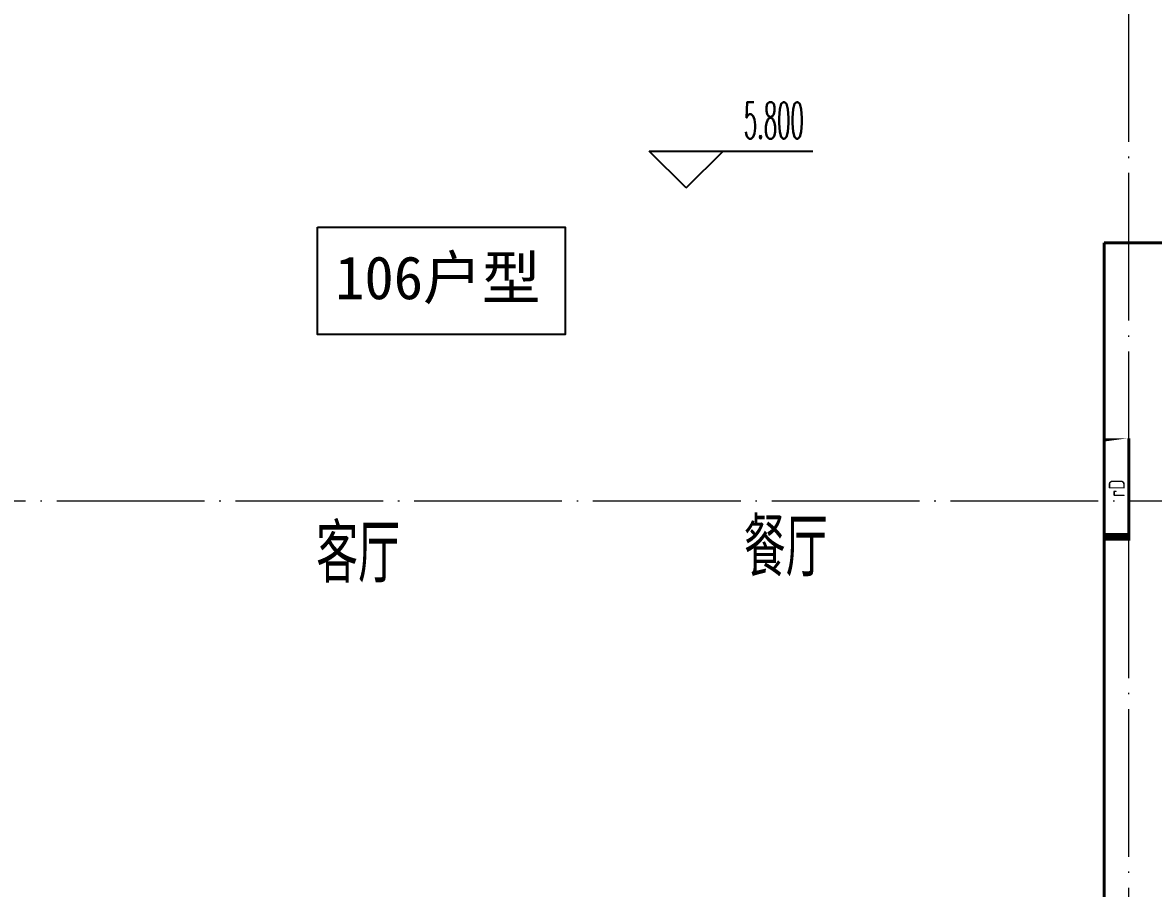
# Model space of a CAD drawing. Extents: x 27938 to 1042331, y -235042 to 1535213.
# Drawn here: x 711424 to 716017, y 521468 to 524985 of the extents above; entities that cross this region are included whole.
import ezdxf

# ---------------------------------------------------------------- set-up
doc = ezdxf.new("R2010")
doc.units = 0
doc.header["$LTSCALE"] = 1000
doc.header["$MEASUREMENT"] = 0
doc.linetypes.add('DOTE', pattern=[2.4200000000000004, 2, -0.2, 0.02, -0.2])
for name, color, linetype in [('3.5方案汇报，与郭总、侯月琴确定户型_t8$0$2020.03.04 -1安徽标准化洋房户型(UA）_t8_t8$0$看线', 154, 'Continuous'), ('DIM_ELEV', 3, 'Continuous'), ('PUB_TEXT', 4, 'Continuous')]:
    doc.layers.add(name, color=color, linetype=linetype)
for name, color, linetype, lineweight in [('DOTE', 19, 'DOTE', 9), ('EQUIP-消防', 3, 'Continuous', 20), ('WALL', 9, 'Continuous', 40)]:
    doc.layers.add(name, color=color, linetype=linetype, lineweight=lineweight)
doc.styles.add('_TCH_DIM', font='SIMPLEX.shx', dxfattribs={"width": 0.6, "oblique": 10, "bigfont": 'hztxt.shx'})
doc.styles.get("Standard").update_dxf_attribs({"font": 'gbenor.shx', "bigfont": 'gbcbig.shx'})
doc.styles.add('房间名称', font='TSSDENG', dxfattribs={"width": 0.8, "bigfont": 'HZTXT'})
doc.styles.add('黑体', font='simhei.ttf')

# ---------------------------------------------------------------- blocks, each defined once
blk = doc.blocks.new('GFDGDGRDGRDG')
at = {"layer": 'DOTE', "linetype": 'DOTE', "ltscale": 0.3}
for p, q in [((609093.6750460382, 360558.3317887957), (609093.6750460381, 376108.3318260653)), ((626393.6739016924, 366358.3321396253), (573593.6739016977, 366358.3321396253))]:
    blk.add_line(p, q, dxfattribs=at)
blk = doc.blocks.new('FSFSFSFSEG')
at = {"layer": 'EQUIP-消防', "color": 0, "const_width": 12.82051282052028}
blk.add_lwpolyline([(136866.5605577994, 335152.5449090759), (136466.5605577994, 335152.5449090774), (136466.5605577991, 335052.5449090772), (136866.5605577991, 335052.5449090757)], close=True, dxfattribs=at)
at = {"layer": 'PUB_TEXT', "color": 0, "style": '房间名称', "width": 0.8}
blk.add_text('rD', height=64.8, dxfattribs=at).set_placement((136633.7425204425, 335069.0046025831))
blk = doc.blocks.new('HGFHGGGDFGRD')
at = {"color": 8, "rotation": 90}
blk.add_blockref('FSFSFSFSEG', (1050969.129460297, 232007.1645872724), dxfattribs=at)

msp = doc.modelspace()

# ---------------------------------------------------------------- linework, layer by layer
at = {"color": 8}
msp.add_lwpolyline([(712621.281297564, 524153.5574819295), (713627.281297564, 524153.5574819295), (713627.281297564, 523717.5574819295), (712621.281297564, 523717.5574819295)], close=True, dxfattribs=at)
at = {"layer": 'DIM_ELEV', "color": 8}
for p, q in [((714118.8811115068, 524313.2388322444), (713968.8811115068, 524463.2388322444)), ((713968.8811115068, 524463.2388322444), (714633.8015840184, 524463.2388322444)), ((714118.8811115068, 524313.2388322444), (714268.8811115068, 524463.2388322444))]:
    msp.add_line(p, q, dxfattribs=at)
at = {"layer": 'WALL', "color": 8}
for q in [(715816.5793744898, 521140.4482707851), (717666.5780017001, 524090.4486216365)]:
    msp.add_line((715816.5794456981, 524090.4486216177), q, dxfattribs=at)

# ---------------------------------------------------------------- block references
at = {"color": 8}
msp.add_blockref('HGFHGGGDFGRD', (-6.984919309616089e-10, 154416.7234765471), dxfattribs=at)
at = {"layer": '3.5方案汇报，与郭总、侯月琴确定户型_t8$0$2020.03.04 -1安徽标准化洋房户型(UA）_t8_t8$0$看线', "ltscale": 10}
msp.add_blockref('GFDGDGRDGRDG', (106822.9047994823, 156682.1164820155), dxfattribs=at)

# ---------------------------------------------------------------- texts
at = {"color": 8, "style": '黑体'}
msp.add_text('106户型', height=175, dxfattribs=at).set_placement((712693.3275733173, 523861.3703663662))
at = {"layer": 'DIM_ELEV', "color": 8, "style": '_TCH_DIM', "width": 0.4235294117647059}
msp.add_text('5.800', height=148.75, dxfattribs=at).set_placement((714353.5648078782, 524513.2888322445))
at = {"layer": 'PUB_TEXT', "color": 8}
for s, p in [('餐厅', (714353.0411787907, 522734.6442592908)), ('客厅', (712616.4311481569, 522709.6725979664))]:
    msp.add_text(s, height=236.3120567375886, dxfattribs=at).set_placement(p)

doc.saveas('drawing.dxf')
